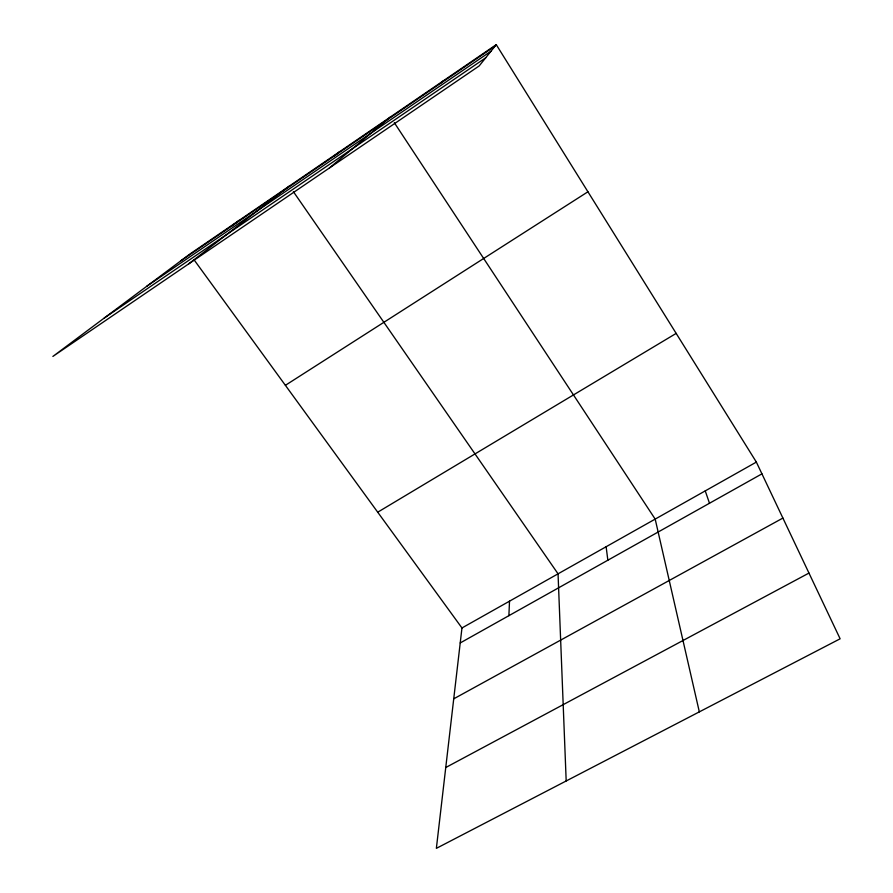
<?xml version="1.0" encoding="UTF-8"?>
<svg xmlns="http://www.w3.org/2000/svg" width="893" height="893" viewBox="0 0 893 893"><rect width="100%" height="100%" fill="white"/><g stroke="black" fill="none" stroke-linecap="round" stroke-linejoin="round"><path stroke-width="1.34" d="M508.887 615.668L509.512 601.168M193.915 259.617L461.96 627.969L436.364 848.35L840.123 638.796L756.36 462.094L496.251 44.65L189.874 254.058L52.877 356.43L479.184 65.926L496.251 44.65M440.227 83.551L442.783 81.196M329.361 168.018L390.52 116.916M334.138 156.052L339.429 151.843M188.825 263.792L289.455 186.001M231.287 226.331L239.101 220.404M180.855 260.801L495.157 46.012M146.843 286.206L490.994 51.202M104.235 318.053L485.692 57.811M285.392 385.318L587.929 191.783M377.717 512.202L676.168 333.402M461.96 627.969L756.36 462.094M460.219 642.949L761.941 473.859M453.722 698.839L782.893 518.074M445.752 767.522L808.969 573.072M293.384 191.671L558.047 573.819L566.184 780.973M394.338 122.721L655.183 519.101L699.331 711.877M705.247 490.893L709.489 503.25M606.124 546.739L607.854 560.212"/></g></svg>
